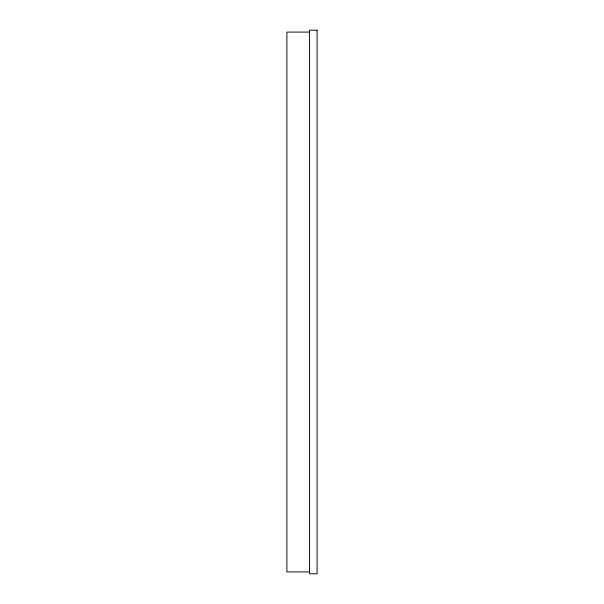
<?xml version="1.0" encoding="UTF-8"?>
<svg xmlns="http://www.w3.org/2000/svg" width="604" height="604" viewBox="0 0 604 604"><rect width="100%" height="100%" fill="white"/><g stroke="black" fill="none" stroke-linecap="round" stroke-linejoin="round"><path stroke-width="0.91" d="M309.55 32.087L286.9 32.087L286.9 571.913L309.55 571.913M317.1 30.2L309.55 30.2L309.55 573.8L317.1 573.8L317.1 30.2"/></g></svg>
